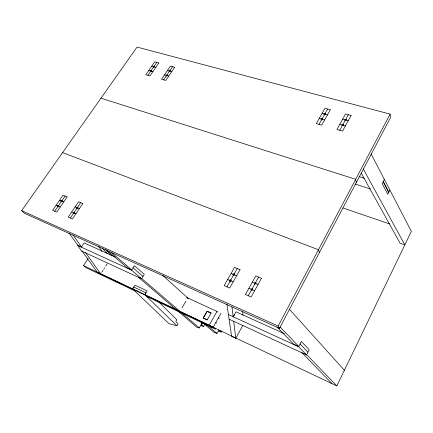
<?xml version="1.0" encoding="UTF-8"?>
<svg xmlns="http://www.w3.org/2000/svg" width="433" height="433" viewBox="0 0 433 433"><rect width="100%" height="100%" fill="white"/><g stroke="black" fill="none" stroke-linecap="round" stroke-linejoin="round"><path stroke-width="0.65" d="M81.886 250.88L97.371 272.346L336.814 385.917L411.35 231.368L371.097 153.921M306.548 354.941L309.2 349.696L301.406 341.442L298.673 346.779L306.548 354.941L229.084 319.164M389.895 190.098L387.789 194.265L382.182 183.63L384.342 179.408M279.501 328.328L278.181 326.049L390.122 114.101L137.039 47.083L21.65 210.671L24.465 213.29L279.501 328.328L390.458 117.727L390.122 114.101M226.86 303.982L231.601 336.322L235.774 338.297L242.875 325.313M234.47 314.385L233.16 316.745L231.969 306.905M233.284 316.799L236.05 311.803L284.497 333.773M248.298 295.755L258.615 277.082M339.748 130.268L348.332 114.729M218.6 331.315L221.241 332.057L221.853 330.964M216.976 333.388L207.683 325.416L203.764 323.586L214.346 332.631L216.976 333.388L218.871 330L221.241 332.057M212.23 326.173L211.585 327.316L209.215 325.221L216.998 311.435L186.683 297.482M88.132 258.523L83.515 265.618L86.227 267.778L135.226 291.052L132.639 288.908L134.944 285.168L147.106 290.889L144.801 294.678L147.361 296.811L215.602 329.221L213.242 327.132L221.019 313.286M202.011 324.014L201.036 325.73L203.58 326.493L204.885 324.193M226.919 286.819L237.279 268.536M319.002 124.331L327.646 109.078M138.251 277.098L196.75 327.18L199.288 327.954L202.492 322.32M202.308 322.796L201.323 324.528L203.58 326.493M181.925 307.993L185.833 301.298M141.564 278.744L144.281 274.327L134.376 265.7L131.583 270.176L141.564 278.744L81.642 251.07L77.55 245.403L131.583 270.176M176.886 325.73L144.757 294.629L145.953 292.784L133.792 287.036L132.59 288.86L168.967 323.657L176.886 325.73L178.104 323.76L175.83 321.546L176.799 319.657L158.938 302.137M101.766 272.254L103.184 270.03M103.893 268.92L104.607 267.805M105.668 266.138L107.092 263.913M81.317 247.135L84.105 242.902L115.238 257.018M70.314 218.053L80.727 202.628M163.663 79.845L172.545 66.687M147.886 75.326L156.773 62.379M54.682 211.228L65.085 196.079M169.601 71.05L170.153 70.942M166.64 75.434L167.192 75.331M345.491 119.876L346.238 119.789M342.627 125.056L343.38 124.969M60.934 200.95L61.638 201.101M57.465 206L58.168 206.151M233.008 274.403L233.847 274.592M229.55 280.497L230.394 280.681M151.766 66.103L155.891 67.245M167.49 70.465L171.722 71.64M322.087 113.381L327.489 114.88M342.709 119.107L348.278 120.655M148.806 70.406L152.93 71.569M164.524 74.839L168.762 76.035M319.202 118.453L324.609 119.979M339.845 124.271L345.42 125.846M359.076 176.626L364.191 178.239M100.992 98.188L355.682 179.311L356.294 182.569M355.065 184.009L370.448 188.967M342.936 207.948L389.613 223.926M62.606 152.605L318.482 249.744L319.424 252.553M59.586 200.23L63.694 201.973M75.163 206.844L79.396 208.641M252.352 282.056L258.057 284.476M231.092 273.423L236.613 275.767M56.117 205.269L60.225 207.039M71.694 211.975L75.921 213.794M248.91 288.259L254.62 290.716M227.639 279.496L233.16 281.878M21.65 210.671L278.181 326.049M228.413 314.569L298.673 346.779M187.105 297.866L188.193 298.364L162.575 275.301M140.011 277.71L141.715 278.495L199.288 327.954M304.967 353.853L306.694 354.649L336.814 385.917M207.223 319.895L203.299 318.082L207.196 311.246L211.12 313.027L207.174 319.873L203.201 318.006L207.017 311.305L210.99 313.146M132.59 288.86L144.757 294.629M83.515 265.618L132.639 288.908M144.801 294.678L213.242 327.132M255.199 283.263L255.746 283.669M251.757 289.488L252.304 289.899M324.176 113.668L324.782 114.128M321.297 118.75L321.898 119.216M153.352 66.281L153.829 66.671M150.386 70.595L150.863 70.99M106.772 250.155L127.724 268.087L131.74 269.927L111.378 252.434M133.061 267.81L142.998 276.411M201.107 321.378L203.505 323.478M77.28 207.737L77.604 208.029M205.08 323.262L207.467 325.356M73.805 212.879L74.13 213.171M215.845 322.493L216.63 323.197M218.443 317.876L219.217 318.591M216.998 311.435L217.772 312.15M276.904 326.91L293.569 344.073L298.824 346.481L280.081 327.023M301.52 352.256L331.954 383.611M101.999 247.925L107.579 253.76M300.118 343.959L307.95 352.17M105.733 249.608L111.736 255.919M289.412 309.276L344.37 370.253M69.118 233.181L77.794 245.213L81.474 246.897L72.944 234.908M85.49 252.542L100.7 273.921M98.708 246.345L101.977 251.459M361.203 173.135L400.097 243.2L404.839 244.872L363.255 168.913M383.265 181.519L388.845 192.176M383.135 181.768L388.72 192.42M233.712 321.302L235.774 338.297M242.702 311.397L242.962 315.419M73.626 212.451A0.763 0.438 -46.9 0 1 74.411 212.495A0.763 0.438 -46.9 0 1 73.772 213.442A0.763 0.438 -46.9 0 1 73.209 213.074M77.096 207.32A0.763 0.433 -46.6 0 1 77.886 207.353A0.763 0.433 -46.6 0 1 77.247 208.295A0.763 0.433 -46.6 0 1 76.679 207.932M58.655 206.617A0.763 0.666 -27.1 0 1 57.475 206.465A0.763 0.666 -27.1 0 1 58.157 205.469A0.763 0.666 -27.1 0 1 58.872 206.303M62.125 201.567A0.758 0.66 -26.4 0 1 60.945 201.415A0.758 0.66 -26.4 0 1 61.621 200.425A0.758 0.66 -26.4 0 1 62.336 201.253M345.069 119.508A0.823 0.547 -29.4 0 1 346.189 119.448A0.823 0.547 -29.4 0 1 345.664 120.401A0.823 0.547 -29.4 0 1 344.722 120.125M342.205 124.682A0.823 0.547 -29.6 0 1 343.331 124.628A0.823 0.547 -29.6 0 1 342.801 125.586A0.823 0.547 -29.6 0 1 341.859 125.305M251.578 288.8A0.882 0.677 -43.8 0 1 252.531 289.114A0.882 0.677 -43.8 0 1 251.941 290.175A0.882 0.677 -43.8 0 1 250.988 289.861M255.015 282.581A0.877 0.671 -43.1 0 1 255.968 282.89A0.877 0.671 -43.1 0 1 255.383 283.945A0.877 0.671 -43.1 0 1 254.431 283.637M230.843 281.39A0.866 0.834 -6.5 0 1 229.587 280.995A0.866 0.834 -6.5 0 1 230.221 279.87A0.866 0.834 -6.5 0 1 231.26 280.654M234.296 275.291A0.866 0.828 -5.1 0 1 233.041 274.901A0.866 0.828 -5.1 0 1 233.674 273.78A0.866 0.828 -5.1 0 1 234.708 274.565M325.226 114.707A0.796 0.682 5.7 0 1 324.057 114.393A0.796 0.682 5.7 0 1 324.582 113.462A0.796 0.682 5.7 0 1 325.573 114.101M322.347 119.795A0.796 0.687 5.6 0 1 321.172 119.481A0.796 0.687 5.6 0 1 321.703 118.539A0.796 0.687 5.6 0 1 322.693 119.183M261.472 278.273L251.156 297L245.446 294.51L255.773 275.891L261.472 278.273M351.12 115.492L342.541 131.069L336.961 129.472L345.556 113.971L351.12 115.492M240.039 269.694L229.685 288.026L224.164 285.612L234.529 267.383L240.039 269.694M330.347 109.814L321.714 125.105L316.301 123.557L324.95 108.342L330.347 109.814M82.849 203.515L72.43 218.979L68.203 217.133L78.617 201.746L82.849 203.515M174.667 67.267L165.785 80.451L161.547 79.239L170.434 66.114L174.667 67.267M158.841 62.942L149.948 75.916L145.824 74.736L154.716 61.816L158.841 62.942M67.147 196.939L56.739 212.127L52.631 210.335L63.034 195.218L67.147 196.939M153.471 67.191A0.693 0.574 -10.9 0 0 154.516 66.644A0.693 0.574 -10.9 0 0 153.493 66.184A0.693 0.574 -10.9 0 0 153.471 67.191M150.505 71.51A0.693 0.579 -11.3 0 0 151.55 70.958A0.693 0.579 -11.3 0 0 150.532 70.498A0.693 0.579 -11.3 0 0 150.505 71.51M169.384 71.564A0.704 0.373 -38.6 0 0 170.191 70.698A0.704 0.373 -38.6 0 0 169.233 70.888A0.704 0.373 -38.6 0 0 169.384 71.564M166.418 75.954A0.704 0.373 -38.9 0 0 167.23 75.088A0.704 0.373 -38.9 0 0 166.272 75.266A0.704 0.373 -38.9 0 0 166.418 75.954"/></g></svg>
